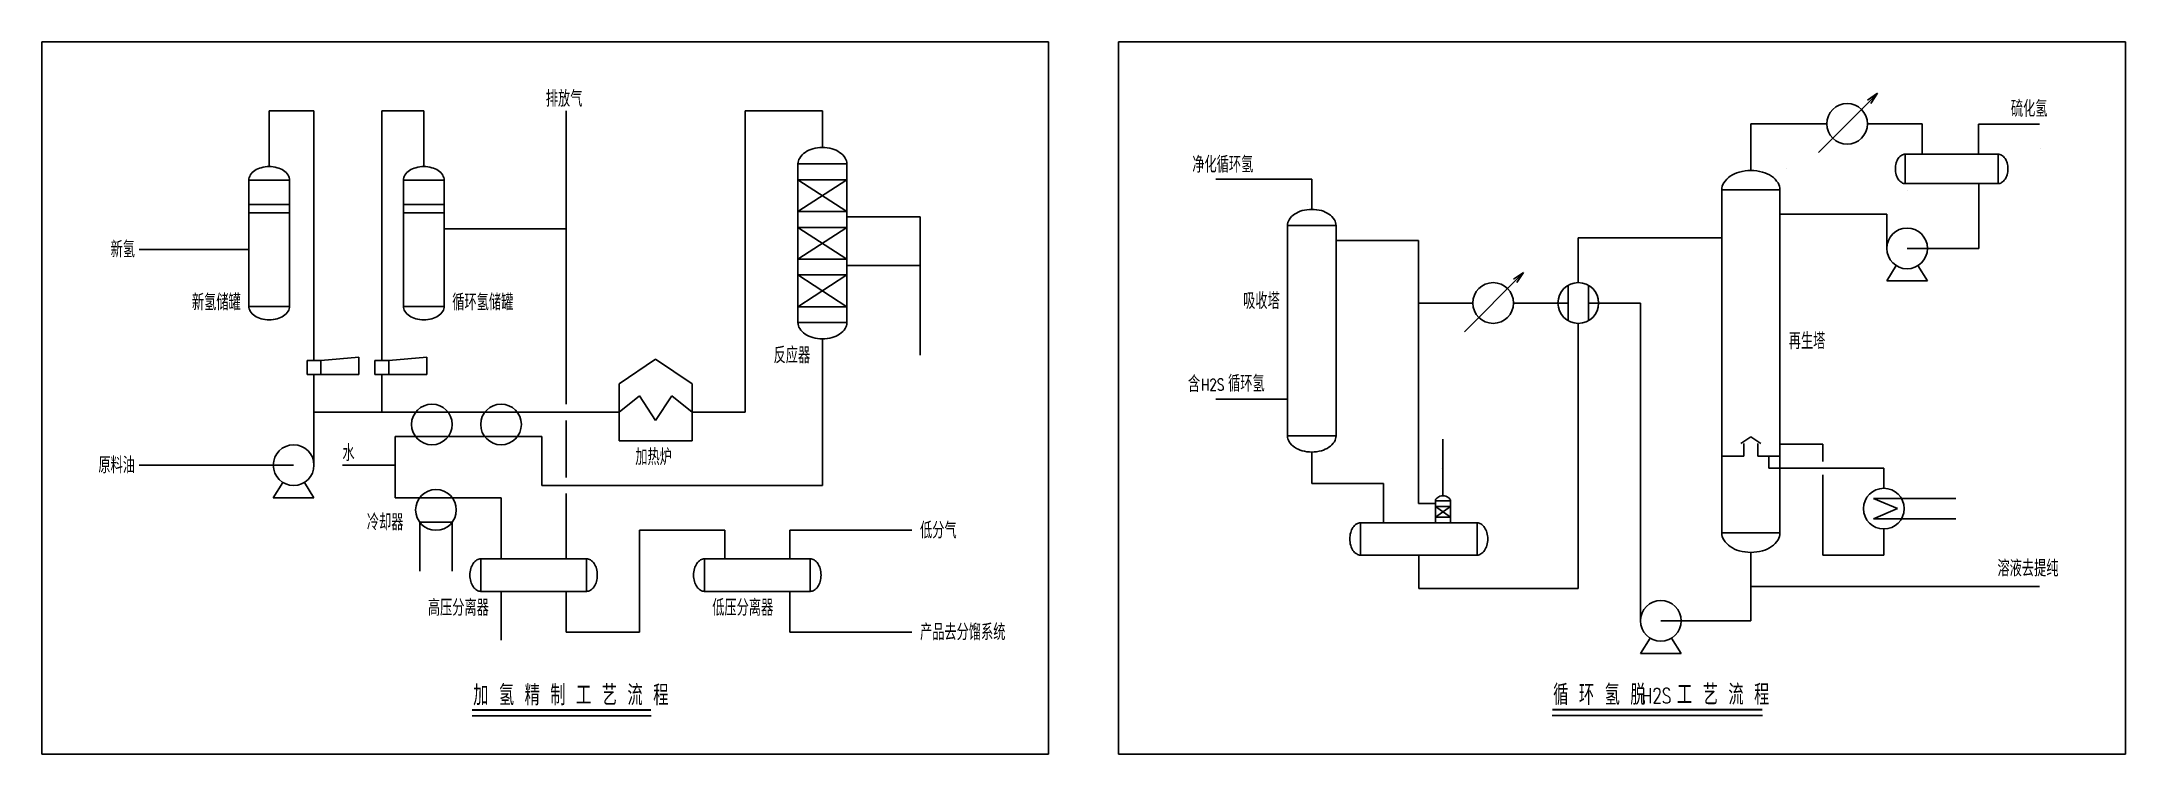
# Model space of a CAD drawing. Extents: x 0 to 615, y 0 to 210.
import ezdxf

# ---------------------------------------------------------------- set-up
doc = ezdxf.new("R2010")
doc.units = 0
doc.header["$LTSCALE"] = 10
doc.header["$MEASUREMENT"] = 0
doc.layers.get('0').update_dxf_attribs({"color": 3, "linetype": 'CONTINUOUS'})
doc.styles.get("Standard").update_dxf_attribs({"font": 'romans', "width": 0.75, "bigfont": 'hztxt'})

msp = doc.modelspace()

# ---------------------------------------------------------------- linework, layer by layer
for p, q in [((297, 210), (0, 210)), ((0, 210), (0, 0)), ((297, 0), (297, 210)), ((614.72, 210), (317.72, 210)), ((317.72, 210), (317.72, 0)), ((614.72, 0), (614.72, 210)), ((67.13, 173.21), (67.13, 189.61)), ((67.13, 189.61), (80.33, 189.61)), ((80.33, 189.61), (80.33, 116.05)), ((100.37, 116.05), (100.37, 189.61)), ((100.37, 189.61), (112.73, 189.61)), ((112.73, 189.61), (112.73, 173.21)), ((154.73, 103.21), (154.73, 189.61)), ((207.53, 100.81), (207.53, 189.61)), ((207.53, 189.61), (230.33, 189.61)), ((230.33, 189.61), (230.33, 178.81)), ((504.25, 172.04), (504.25, 185.8)), ((504.25, 185.8), (526.64, 185.8)), ((554.76, 185.8), (538.64, 185.8)), ((554.76, 185.8), (554.76, 176.88)), ((571.42, 176.88), (571.42, 185.68)), ((571.42, 185.68), (589.4, 185.68)), ((223.13, 127.21), (223.13, 174.01)), ((223.13, 174.01), (237.53, 174.01)), ((237.53, 174.01), (237.53, 127.21)), ((549.79, 168.17), (549.79, 176.88)), ((549.79, 176.88), (577.17, 176.88)), ((577.17, 176.88), (577.17, 168.17)), ((61.13, 132.01), (61.13, 169.21)), ((61.13, 169.21), (73.13, 169.21)), ((73.13, 169.21), (73.13, 132.01)), ((106.73, 169.21), (118.73, 169.21)), ((106.73, 132.01), (106.73, 169.21)), ((118.73, 169.21), (118.73, 132.01)), ((223.13, 169.33), (237.53, 169.33)), ((237.53, 169.33), (223.13, 159.97)), ((237.53, 159.97), (223.13, 169.33)), ((374.71, 169.51), (346.42, 169.51)), ((374.71, 160.59), (374.71, 169.51)), ((495.66, 65.24), (495.66, 166.31)), ((495.66, 166.31), (512.83, 166.31)), ((512.83, 166.31), (512.83, 65.24)), ((577.17, 168.17), (549.79, 168.17)), ((571.54, 149.09), (571.54, 168.17)), ((61.13, 162.01), (73.13, 162.01)), ((106.73, 162.01), (118.73, 162.01)), ((223.13, 159.97), (237.53, 159.97)), ((61.13, 159.61), (73.13, 159.61)), ((106.73, 159.61), (118.73, 159.61)), ((118.73, 154.81), (154.73, 154.81)), ((223.13, 155.29), (237.53, 155.29)), ((237.53, 155.29), (223.13, 145.93)), ((237.53, 145.93), (223.13, 155.29)), ((237.53, 158.41), (259.13, 158.41)), ((259.13, 158.41), (259.13, 117.61)), ((367.55, 93.84), (367.55, 155.82)), ((367.55, 155.82), (381.86, 155.82)), ((381.86, 155.82), (381.86, 93.84)), ((512.83, 159.21), (544.33, 159.21)), ((61.13, 148.81), (28.73, 148.81)), ((381.86, 151.46), (406.18, 151.46)), ((406.18, 73.91), (406.18, 151.46)), ((495.66, 152.25), (453.34, 152.25)), ((453.34, 138.99), (453.34, 152.25)), ((223.13, 145.93), (237.53, 145.93)), ((237.53, 144.01), (259.13, 144.01)), ((223.13, 141.25), (237.53, 141.25)), ((237.53, 141.25), (223.13, 131.89)), ((237.53, 131.89), (223.13, 141.25)), ((73.13, 132.01), (61.13, 132.01)), ((118.73, 132.01), (106.73, 132.01)), ((223.13, 131.89), (237.53, 131.89)), ((422.21, 132.99), (406.18, 132.99)), ((450.34, 132.99), (434.21, 132.99)), ((456.34, 132.99), (471.69, 132.99)), ((237.53, 127.21), (223.13, 127.21)), ((453.34, 126.99), (453.34, 48.85)), ((82.37, 116.05), (93.59, 117.07)), ((93.59, 117.07), (93.59, 111.97)), ((102.41, 116.05), (113.63, 117.07)), ((113.63, 117.07), (113.63, 111.97)), ((230.33, 79.21), (230.33, 122.41)), ((78.29, 111.97), (78.29, 116.05)), ((78.29, 116.05), (82.37, 116.05)), ((82.37, 111.97), (78.29, 111.97)), ((82.37, 116.05), (82.37, 111.97)), ((93.59, 111.97), (82.37, 111.97)), ((98.33, 111.97), (98.33, 116.05)), ((98.33, 116.05), (102.41, 116.05)), ((102.41, 111.97), (98.33, 111.97)), ((100.37, 111.97), (100.37, 100.81)), ((102.41, 116.05), (102.41, 111.97)), ((113.63, 111.97), (102.41, 111.97)), ((170.33, 109.21), (181.13, 116.41)), ((181.13, 116.41), (191.93, 109.21)), ((170.33, 109.21), (170.33, 92.41)), ((170.33, 100.81), (176.33, 105.61)), ((176.33, 105.61), (181.13, 98.41)), ((181.13, 98.41), (185.93, 105.61)), ((185.93, 105.61), (191.93, 100.81)), ((191.93, 92.41), (191.93, 109.21)), ((367.55, 104.69), (346.42, 104.69)), ((80.33, 100.81), (170.33, 100.81)), ((154.73, 81.61), (154.73, 98.41)), ((191.93, 100.81), (207.53, 100.81)), ((104.33, 93.61), (147.53, 93.61)), ((104.33, 93.61), (104.33, 75.61)), ((147.53, 93.61), (147.53, 79.21)), ((170.33, 92.41), (191.93, 92.41)), ((381.86, 93.84), (367.55, 93.84)), ((413.41, 76.16), (413.41, 92.89)), ((501.28, 91.6), (504.25, 93.51)), ((504.25, 93.51), (507.15, 91.6)), ((374.71, 89.07), (374.71, 79.84)), ((502.17, 87.84), (495.66, 87.84)), ((502.17, 87.84), (502.17, 91.58)), ((506.33, 87.84), (506.33, 91.58)), ((512.83, 87.84), (506.33, 87.84)), ((509.53, 87.84), (509.53, 84.33)), ((512.83, 91.42), (525.49, 91.42)), ((525.49, 91.42), (525.49, 86.33)), ((104.33, 85.21), (88.73, 85.21)), ((509.53, 84.33), (543.47, 84.33)), ((525.49, 82.33), (525.49, 58.68)), ((543.47, 84.33), (543.47, 78.4)), ((104.33, 75.61), (135.53, 75.61)), ((135.53, 75.61), (135.53, 57.61)), ((147.53, 79.21), (230.33, 79.21)), ((154.73, 57.61), (154.73, 76.81)), ((374.71, 79.84), (395.9, 79.84)), ((395.9, 79.84), (395.9, 68.22)), ((411.2, 73.91), (406.18, 73.91)), ((415.62, 74.68), (411.2, 74.68)), ((411.2, 74.68), (411.2, 68.22)), ((415.62, 68.22), (415.62, 74.68)), ((111.53, 68.41), (121.13, 68.41)), ((111.53, 68.41), (111.53, 54.01)), ((121.13, 68.41), (121.13, 54.01)), ((389.1, 58.71), (389.1, 68.22)), ((389.1, 68.22), (423.45, 68.22)), ((411.2, 73.07), (415.62, 73.07)), ((415.62, 73.07), (411.2, 69.84)), ((415.62, 69.84), (411.2, 73.07)), ((411.2, 69.84), (415.62, 69.84)), ((423.45, 68.22), (423.45, 58.71)), ((176.33, 36.01), (176.33, 66.01)), ((176.33, 66.01), (201.53, 66.01)), ((201.53, 66.01), (201.53, 57.61)), ((220.73, 57.61), (220.73, 66.01)), ((220.73, 66.01), (256.73, 66.01)), ((512.83, 65.24), (495.66, 65.24)), ((543.47, 66.4), (543.47, 58.68)), ((129.53, 48.01), (129.53, 57.61)), ((129.53, 57.61), (160.73, 57.61)), ((160.73, 57.61), (160.73, 48.01)), ((195.53, 57.61), (226.73, 57.61)), ((195.53, 48.01), (195.53, 57.61)), ((226.73, 57.61), (226.73, 48.01)), ((423.45, 58.71), (389.1, 58.71)), ((406.27, 58.71), (406.27, 48.85)), ((504.25, 59.51), (504.25, 39.33)), ((525.49, 58.68), (543.47, 58.68)), ((504.25, 49.41), (589.4, 49.41)), ((160.73, 48.01), (129.53, 48.01)), ((135.53, 48.01), (135.53, 33.61)), ((154.73, 48.01), (154.73, 36.01)), ((226.73, 48.01), (195.53, 48.01)), ((220.73, 48.01), (220.73, 36.01)), ((406.27, 48.85), (453.34, 48.85)), ((154.73, 36.01), (176.33, 36.01)), ((220.73, 36.01), (256.73, 36.01)), ((127, 11.29), (179.8, 11.29)), ((445.63, 11.41), (507.66, 11.41)), ((0, 0), (297, 0)), ((317.72, 0), (614.72, 0))]:
    msp.add_line(p, q)
at = {"linetype": 'Continuous'}
for p, q in [((541.12, 194.29), (536.88, 190.04)), ((538.64, 192.8), (541.64, 194.8)), ((541.64, 194.8), (539.64, 191.8)), ((536.88, 190.04), (528.39, 181.56)), ((528.39, 181.56), (524.15, 177.32)), ((436.7, 141.47), (432.45, 137.23)), ((434.21, 139.99), (437.21, 141.99)), ((437.21, 141.99), (435.21, 138.99)), ((544.33, 139.49), (547.15, 144)), ((553.51, 144), (556.33, 139.49)), ((432.45, 137.23), (423.97, 128.74)), ((450.34, 127.79), (450.34, 138.18)), ((456.34, 138.18), (456.34, 127.79)), ((556.33, 139.49), (544.33, 139.49)), ((556.33, 139.49), (556.33, 139.49)), ((423.97, 128.74), (419.73, 124.5)), ((71.15, 80.12), (68.33, 75.61)), ((80.33, 75.61), (77.51, 80.12)), ((68.33, 75.61), (80.33, 75.61)), ((68.33, 75.61), (68.33, 75.61)), ((548.47, 75.4), (540.47, 75.4)), ((540.47, 75.4), (542.28, 74.62)), ((542.28, 74.62), (547.47, 72.4)), ((564.67, 75.4), (548.47, 75.4)), ((547.47, 72.4), (540.47, 69.4)), ((549.47, 69.4), (540.47, 69.4)), ((548.47, 69.4), (564.67, 69.4)), ((471.69, 29.73), (474.51, 34.25)), ((480.87, 34.25), (483.69, 29.73)), ((483.69, 29.73), (471.69, 29.73)), ((483.69, 29.73), (483.69, 29.73))]:
    msp.add_line(p, q, dxfattribs=at)
for points, format in [([(154.73, 185, 0.461, 0, 0), (154.73, 189.61, 0, 0, 0)], "xyseb"), ([(584.79, 185.68, 0.461, 0, 0), (589.4, 185.68, 0, 0, 0)], "xyseb"), ([(237.53, 174.01, 0.139889), (237.04, 175.73, 0.107118), (235.42, 177.4, 0.079812), (233.2, 178.42, 0.067459), (230.33, 178.81, 0.067459), (227.47, 178.42, 0.079812), (225.24, 177.4, 0.107118), (223.63, 175.73, 0.139889), (223.13, 174.01, 0.139889)], "xyb"), ([(589.67, 178.66), (589.67, 178.66, 0.139889)], "xyb"), ([(73.13, 169.21, 0.139889), (72.72, 170.64, 0.107118), (71.38, 172.04, 0.079812), (69.52, 172.88, 0.067459), (67.13, 173.21, 0.067459), (64.75, 172.88, 0.079812), (62.89, 172.04, 0.107118), (61.54, 170.64, 0.139889), (61.13, 169.21, 0.139889)], "xyb"), ([(118.73, 169.21, 0.139889), (118.32, 170.64, 0.107118), (116.98, 172.04, 0.079812), (115.12, 172.88, 0.067459), (112.73, 173.21, 0.067459), (110.35, 172.88, 0.079812), (108.49, 172.04, 0.107118), (107.14, 170.64, 0.139889), (106.73, 169.21, 0.139889)], "xyb"), ([(514.78, 172.65), (514.78, 172.65, 0.139889)], "xyb"), ([(549.79, 176.88, 0.139889), (548.74, 176.58, 0.107118), (547.73, 175.6, 0.079812), (547.12, 174.26, 0.067459), (546.89, 172.52, 0.067459), (547.12, 170.79, 0.079812), (547.73, 169.45, 0.107118), (548.74, 168.47, 0.139889), (549.79, 168.17, 0.139889)], "xyb"), ([(577.17, 168.17, 0.139889), (578.21, 168.47, 0.107118), (579.22, 169.45, 0.079812), (579.84, 170.79, 0.067459), (580.07, 172.52, 0.067459), (579.84, 174.26, 0.079812), (579.22, 175.6, 0.107118), (578.21, 176.58, 0.139889), (577.17, 176.88, 0.139889)], "xyb"), ([(512.83, 166.31, 0.139889), (512.25, 168.37, 0.107118), (510.32, 170.36, 0.079812), (507.66, 171.57, 0.067459), (504.25, 172.04, 0.067459), (500.83, 171.57, 0.079812), (498.18, 170.36, 0.107118), (496.25, 168.37, 0.139889), (495.66, 166.31, 0.139889)], "xyb"), ([(550.55, 166.23), (550.55, 166.23, 0.139889)], "xyb"), ([(381.86, 155.82, 0.139889), (381.37, 157.54, 0.107118), (379.77, 159.2, 0.079812), (377.55, 160.21, 0.067459), (374.71, 160.59, 0.067459), (371.86, 160.21, 0.079812), (369.65, 159.2, 0.107118), (368.04, 157.54, 0.139889), (367.55, 155.82, 0.139889)], "xyb"), ([(373.57, 162.16), (373.57, 162.16, 0.139889)], "xyb"), ([(123.34, 154.81, 0.461, 0, 0), (118.73, 154.81, 0, 0, 0)], "xyseb"), ([(207.53, 150.22, 0.461, 0, 0), (207.53, 154.83, 0, 0, 0)], "xyseb"), ([(242, 158.38, 0.461, 0.014, 0), (237.53, 158.38, 0, 0, 0)], "xyseb"), ([(517.44, 159.21, 0.461, 0, 0), (512.83, 159.21, 0, 0, 0)], "xyseb"), ([(56.53, 148.81, 0.461, 0, 0), (61.13, 148.81, 0, 0, 0)], "xyseb"), ([(80.33, 148.97, 0.461, 0, 0), (80.33, 144.37, 0, 0, 0)], "xyseb"), ([(100.37, 148.69, 0.461, 0, 0), (100.37, 144.08, 0, 0, 0)], "xyseb"), ([(386.47, 151.46, 0.461, 0, 0), (381.86, 151.46, 0, 0, 0)], "xyseb"), ([(491.05, 152.25, 0.461, 0, 0), (495.66, 152.25, 0, 0, 0)], "xyseb"), ([(561.03, 149.09, 0.461, 0, 0), (556.42, 149.09, 0, 0, 0)], "xyseb"), ([(242.14, 144.01, 0.461, 0, 0), (237.53, 144.01, 0, 0, 0)], "xyseb"), ([(61.13, 132.01, 0.139889), (61.54, 130.57, 0.107118), (62.89, 129.18, 0.079812), (64.75, 128.33, 0.067459), (67.13, 128.01, 0.067459), (69.52, 128.33, 0.079812), (71.38, 129.18, 0.107118), (72.72, 130.57, 0.139889), (73.13, 132.01, 0.139889)], "xyb"), ([(106.73, 132.01, 0.139889), (107.14, 130.57, 0.107118), (108.49, 129.18, 0.079812), (110.35, 128.33, 0.067459), (112.73, 128.01, 0.067459), (115.12, 128.33, 0.079812), (116.98, 129.18, 0.107118), (118.32, 130.57, 0.139889), (118.73, 132.01, 0.139889)], "xyb"), ([(415.48, 132.99, 0.461, 0, 0), (410.88, 132.99, 0, 0, 0)], "xyseb"), ([(223.13, 127.21, 0.139889), (223.63, 125.48, 0.107118), (225.24, 123.81, 0.079812), (227.47, 122.8, 0.067459), (230.33, 122.41, 0.067459), (233.2, 122.8, 0.079812), (235.42, 123.81, 0.107118), (237.04, 125.48, 0.139889), (237.53, 127.21, 0.139889)], "xyb"), ([(406.18, 112.03, 0.461, 0, 0), (406.18, 107.43, 0, 0, 0)], "xyseb"), ([(100.37, 105.42, 0.461, 0, 0), (100.37, 100.81, 0, 0, 0)], "xyseb"), ([(362.94, 104.69, 0.461, 0, 0), (367.55, 104.69, 0, 0, 0)], "xyseb"), ([(102.74, 100.81, 0.461, 0, 0), (107.35, 100.81, 0, 0, 0)], "xyseb"), ([(367.55, 93.84, 0.139889), (368.04, 92.13, 0.107118), (369.65, 90.47, 0.079812), (371.86, 89.46, 0.067459), (374.71, 89.07, 0.067459), (377.55, 89.46, 0.079812), (379.77, 90.47, 0.107118), (381.37, 92.13, 0.139889), (381.86, 93.84, 0.139889)], "xyb"), ([(413.41, 88.29, 0.461, 0, 0), (413.41, 92.89, 0, 0, 0)], "xyseb"), ([(517.44, 91.42, 0.461, 0, 0), (512.83, 91.42, 0, 0, 0)], "xyseb"), ([(39.25, 85.21, 0.461, 0, 0), (43.86, 85.21, 0, 0, 0)], "xyseb"), ([(99.73, 85.21, 0.461, 0, 0), (104.33, 85.21, 0, 0, 0)], "xyseb"), ([(412.98, 84.08), (412.98, 84.08, 0.139889)], "xyb"), ([(213.06, 79.21, 0.461, 0, 0), (208.45, 79.21, 0, 0, 0)], "xyseb"), ([(415.62, 74.68, 0.139889), (415.47, 75.21, 0.107118), (414.98, 75.72, 0.079812), (414.29, 76.04, 0.067459), (413.41, 76.16, 0.067459), (412.53, 76.04, 0.079812), (411.85, 75.72, 0.107118), (411.35, 75.21, 0.139889), (411.2, 74.68, 0.139889)], "xyb"), ([(558.18, 75.4, 0.461, 0, 0), (553.58, 75.4, 0, 0, 0)], "xyseb"), ([(389.1, 68.22, 0.139889), (387.96, 67.9, 0.107118), (386.85, 66.83, 0.079812), (386.18, 65.36, 0.067459), (385.92, 63.47, 0.067459), (386.18, 61.57, 0.079812), (386.85, 60.1, 0.107118), (387.96, 59.03, 0.139889), (389.1, 58.71, 0.139889)], "xyb"), ([(423.45, 58.71, 0.139889), (424.59, 59.03, 0.107118), (425.69, 60.1, 0.079812), (426.36, 61.57, 0.067459), (426.62, 63.47, 0.067459), (426.36, 65.36, 0.079812), (425.69, 66.83, 0.107118), (424.59, 67.9, 0.139889), (423.45, 68.22, 0.139889)], "xyb"), ([(560.07, 69.4, 0.461, 0, 0), (564.67, 69.4, 0, 0, 0)], "xyseb"), ([(135.53, 62.22, 0.461, 0, 0), (135.53, 57.61, 0, 0, 0)], "xyseb"), ([(252.13, 66.01, 0.461, 0, 0), (256.73, 66.01, 0, 0, 0)], "xyseb"), ([(495.66, 65.24, 0.139889), (496.25, 63.18, 0.107118), (498.18, 61.19, 0.079812), (500.83, 59.98, 0.067459), (504.25, 59.51, 0.067459), (507.66, 59.98, 0.079812), (510.32, 61.19, 0.107118), (512.25, 63.18, 0.139889), (512.83, 65.24, 0.139889)], "xyb"), ([(129.53, 57.61, 0.139889), (128.38, 57.28, 0.107118), (127.27, 56.2, 0.079812), (126.59, 54.72, 0.067459), (126.33, 52.81, 0.067459), (126.59, 50.9, 0.079812), (127.27, 49.41, 0.107118), (128.38, 48.34, 0.139889), (129.53, 48.01, 0.139889)], "xyb"), ([(160.73, 48.01, 0.139889), (161.88, 48.34, 0.107118), (163, 49.41, 0.079812), (163.67, 50.9, 0.067459), (163.93, 52.81, 0.067459), (163.67, 54.72, 0.079812), (163, 56.2, 0.107118), (161.88, 57.28, 0.139889), (160.73, 57.61, 0.139889)], "xyb"), ([(195.53, 57.61, 0.139889), (194.38, 57.28, 0.107118), (193.27, 56.2, 0.079812), (192.59, 54.72, 0.067459), (192.33, 52.81, 0.067459), (192.59, 50.9, 0.079812), (193.27, 49.41, 0.107118), (194.38, 48.34, 0.139889), (195.53, 48.01, 0.139889)], "xyb"), ([(226.73, 48.01, 0.139889), (227.88, 48.34, 0.107118), (229, 49.41, 0.079812), (229.67, 50.9, 0.067459), (229.93, 52.81, 0.067459), (229.67, 54.72, 0.079812), (229, 56.2, 0.107118), (227.88, 57.28, 0.139889), (226.73, 57.61, 0.139889)], "xyb"), ([(584.79, 49.41, 0.461, 0, 0), (589.4, 49.41, 0, 0, 0)], "xyseb"), ([(415.4, 48.85, 0.461, 0, 0), (420.01, 48.85, 0, 0, 0)], "xyseb"), ([(135.53, 38.22, 0.461, 0, 0), (135.53, 33.61, 0, 0, 0)], "xyseb"), ([(493.73, 39.33, 0.461, 0, 0), (489.13, 39.33, 0, 0, 0)], "xyseb"), ([(164.22, 36.01, 0.461, 0, 0), (168.83, 36.01, 0, 0, 0)], "xyseb"), ([(252.13, 36.01, 0.461, 0, 0), (256.73, 36.01, 0, 0, 0)], "xyseb")]:
    msp.add_lwpolyline(points, format=format)
for points in [[(544.33, 149.09), (544.33, 159.21)], [(550.33, 149.09), (571.54, 149.09)], [(471.69, 39.33), (471.69, 132.99)], [(80.33, 85.21), (80.33, 111.97)], [(74.33, 85.21), (28.73, 85.21)], [(477.69, 39.33), (504.25, 39.33)]]:
    msp.add_lwpolyline(points, dxfattribs=at)
at = {"const_width": 0.6}
for points in [[(127, 13.04), (179.8, 13.04)], [(445.63, 13.16), (507.66, 13.16)]]:
    msp.add_lwpolyline(points, dxfattribs=at)
at = {"linetype": 'Continuous'}
for centre in [(532.64, 185.8), (550.33, 149.09), (428.21, 132.99), (453.34, 132.99), (74.33, 85.21), (543.47, 72.4), (477.69, 39.33)]:
    msp.add_circle(centre, 6, dxfattribs=at)
for centre in [(115.13, 97.21), (135.53, 97.21), (116.33, 72.01)]:
    msp.add_circle(centre, 6)

# ---------------------------------------------------------------- texts
at = {"width": 0.75}
for s, height, p in [('排放气', 4.8, (148.73, 190.81)), ('硫化氢', 4.8, (580.96, 187.86)), ('净化循环氢', 4.8, (339.45, 171.42)), ('新氢', 4.8, (20.33, 146.41)), ('新氢储罐', 4.8, (44.33, 130.81)), ('循环氢储罐', 4.8, (121.13, 130.81)), ('吸收塔', 4.8, (354.46, 131.2)), ('再生塔', 4.8, (515.42, 119.4)), ('反应器', 4.8, (215.93, 115.21)), ('含', 4.8, (338.18, 106.72)), ('H2S', 3.455, (342.04, 107.21)), ('循环氢', 4.8, (350.01, 106.87)), ('原料油', 4.8, (16.73, 82.81)), ('水', 4.8, (88.73, 86.41)), ('加热炉', 4.8, (175.13, 85.21)), ('关飞', 0.0105, (74.32, 85.2)), ('冷却器', 4.8, (95.93, 66.01)), ('低分气', 4.8, (259.13, 63.61)), ('溶液去提纯', 4.8, (576.99, 52.4)), ('高压分离器', 4.8, (113.93, 40.81)), ('低压分离器', 4.8, (197.83, 40.81)), ('产品去分馏系统', 4.8, (259.13, 33.61)), ('加 氢 精 制 工 艺 流 程', 6, (127.3, 14.42)), ('循 环 氢 脱 ', 6, (445.92, 14.54)), ('H2S', 4.391, (472.04, 15.06)), ('工 艺 流 程', 6, (482.44, 14.57))]:
    msp.add_text(s, height=height, dxfattribs=at).set_placement(p)
at = {"text_generation_flag": 2, "width": 0.75}
for p in [(550.35, 149.09), (477.71, 39.33)]:
    msp.add_text('关飞', height=0.0105, dxfattribs=at).set_placement(p)

doc.saveas('drawing.dxf')
